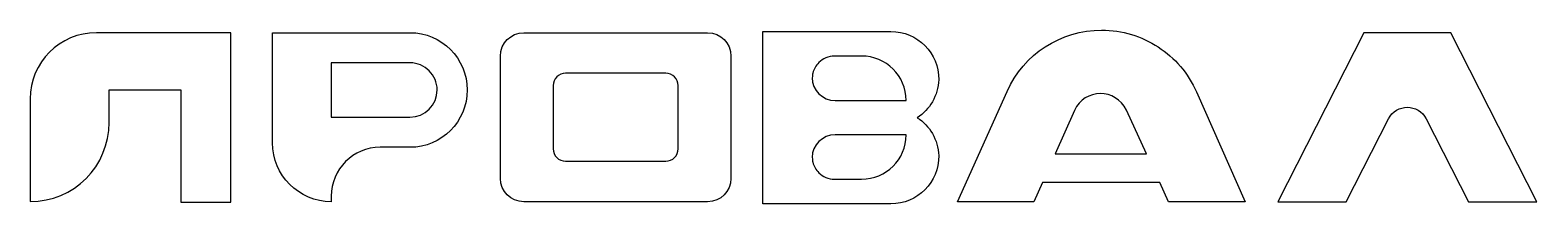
# Model space of a CAD drawing. Extents: x -1936 to 2696, y -477 to 57.
import ezdxf

# ---------------------------------------------------------------- set-up
doc = ezdxf.new("R2010")
doc.units = 0
doc.layers.add('LAYER_1', color=7, linetype='CONTINUOUS')

# ---------------------------------------------------------------- blocks, each defined once
blk = doc.blocks.new('BLOCK_2')
at = {"layer": 'LAYER_1', "color": 250}
for points, knots in [([(838, -261.2), (826.5, -241.3), (810.4, -224.5), (791.2, -212.2), (810.4, -199.7), (826.5, -182.9), (838, -163.1), (849.5, -143.1), (856.5, -120), (857.1, -95.4), (859.5, -13.7), (791.5, 52.8), (709.8, 52.8), (709.8, 52.8), (317.2, 52.8), (317.2, 52.8), (317, 52.8), (316.9, 52.6), (316.9, 52.5), (316.9, 52.5), (316.9, -476.7), (316.9, -476.7), (316.9, -476.8), (317, -477), (317.2, -477), (317.2, -477), (709.8, -477), (709.8, -477), (791.5, -477), (859.5, -410.5), (857.1, -328.9), (856.5, -304.2), (849.5, -281.2), (838, -261.2)], [0, 0, 0, 0, 1, 1, 1, 2, 2, 2, 3, 3, 3, 4, 4, 4, 5, 5, 5, 6, 6, 6, 7, 7, 7, 8, 8, 8, 9, 9, 9, 10, 10, 10, 11, 11, 11, 11]), ([(756.5, -159.4), (756.5, -159.4), (539, -159.4), (539, -159.4), (500.5, -159.4), (467.5, -127.9), (468.4, -89.5), (468.6, -84.5), (469.2, -79.6), (470.4, -74.9), (473.4, -62.6), (479.7, -51.5), (488.4, -42.9), (500.8, -30.5), (517.9, -22.9), (536.7, -22.9), (536.7, -22.9), (620.3, -22.9), (620.3, -22.9), (658, -22.9), (692.1, -38.1), (716.7, -62.8), (741.5, -87.5), (756.7, -121.6), (756.7, -159.2), (756.7, -159.3), (756.6, -159.4), (756.5, -159.4)], [0, 0, 0, 0, 1, 1, 1, 2, 2, 2, 3, 3, 3, 4, 4, 4, 5, 5, 5, 6, 6, 6, 7, 7, 7, 8, 8, 8, 9, 9, 9, 9]), ([(716.7, -361.4), (692.1, -386.1), (658, -401.3), (620.3, -401.3), (620.3, -401.3), (536.7, -401.3), (536.7, -401.3), (517.9, -401.3), (500.8, -393.7), (488.4, -381.3), (479.7, -372.6), (473.4, -361.6), (470.4, -349.2), (469.2, -344.6), (468.6, -339.7), (468.4, -334.7), (467.5, -296.1), (500.5, -264.7), (539, -264.7), (539, -264.7), (756.5, -264.7), (756.5, -264.7), (756.6, -264.7), (756.7, -264.8), (756.7, -265), (756.7, -302.6), (741.5, -336.7), (716.7, -361.4)], [0, 0, 0, 0, 1, 1, 1, 2, 2, 2, 3, 3, 3, 4, 4, 4, 5, 5, 5, 6, 6, 6, 7, 7, 7, 8, 8, 8, 9, 9, 9, 9])]:
    blk.add_open_spline(points, degree=3, knots=knots, dxfattribs=at)

msp = doc.modelspace()

# ---------------------------------------------------------------- linework, layer by layer
at = {"layer": 'LAYER_1', "color": 250}
for points, knots in [([(-1319.3, 49), (-1319.3, 49), (-1319.3, -471.7), (-1319.3, -471.7), (-1319.3, -471.7), (-1472.7, -471.7), (-1472.7, -471.7), (-1472.7, -471.7), (-1472.7, -126.6), (-1472.7, -126.6), (-1472.7, -126.6), (-1693.3, -126.6), (-1693.3, -126.6), (-1693.3, -126.6), (-1693.3, -226.8), (-1693.3, -226.8), (-1693.3, -361.1), (-1802.2, -470), (-1936.5, -470), (-1936.5, -470), (-1936.5, -154.7), (-1936.5, -154.7), (-1936.5, -42.2), (-1845.3, 49), (-1732.8, 49), (-1732.8, 49), (-1319.3, 49), (-1319.3, 49)], [0, 0, 0, 0, 1, 1, 1, 2, 2, 2, 3, 3, 3, 4, 4, 4, 5, 5, 5, 6, 6, 6, 7, 7, 7, 8, 8, 8, 9, 9, 9, 9]), ([(-768.5, 49), (-768.5, 49), (-1191, 49), (-1191, 49), (-1191, 49), (-1191, -289.8), (-1191, -289.8), (-1191, -339.7), (-1170.8, -384.8), (-1138.1, -417.4), (-1105.5, -450.1), (-1060.4, -470.3), (-1010.6, -470.3), (-1010.5, -470.3), (-1010.5, -470.3), (-1010.5, -470.3), (-1010.5, -470.3), (-1010.5, -453.5), (-1010.5, -453.5), (-1010.5, -370.5), (-943.2, -303.2), (-860.2, -303.2), (-860.2, -303.2), (-768.5, -303.2), (-768.5, -303.2), (-671.3, -303.2), (-592.5, -224.3), (-592.5, -127.1), (-592.5, -127.1), (-592.5, -127.1), (-592.5, -127.1), (-592.5, -29.9), (-671.3, 49), (-768.5, 49)], [0, 0, 0, 0, 1, 1, 1, 2, 2, 2, 3, 3, 3, 4, 4, 4, 5, 5, 5, 6, 6, 6, 7, 7, 7, 8, 8, 8, 9, 9, 9, 10, 10, 10, 11, 11, 11, 11]), ([(-490.5, -22.8), (-490.5, -22.8), (-490.5, -398.6), (-490.5, -398.6), (-490.5, -438.2), (-458.4, -470.3), (-418.8, -470.3), (-418.8, -470.3), (146.7, -470.3), (146.7, -470.3), (186.3, -470.3), (218.4, -438.2), (218.4, -398.6), (218.4, -398.6), (218.4, -22.8), (218.4, -22.8), (218.4, 16.8), (186.3, 49), (146.7, 49), (146.7, 49), (-418.8, 49), (-418.8, 49), (-458.4, 49), (-490.5, 16.8), (-490.5, -22.8)], [0, 0, 0, 0, 1, 1, 1, 2, 2, 2, 3, 3, 3, 4, 4, 4, 5, 5, 5, 6, 6, 6, 7, 7, 7, 8, 8, 8, 8]), ([(1649.7, -133), (1624.1, -75.3), (1582.8, -27.8), (1532, 5.1), (1481.3, 38.2), (1421.2, 56.8), (1358.1, 56.8), (1232.6, 56.8), (1118.8, -16.8), (1067.3, -131.3), (1067.3, -131.3), (914.8, -470.3), (914.8, -470.3), (914.8, -470.3), (1150, -470.3), (1150, -470.3), (1150, -470.3), (1176.3, -411.4), (1176.3, -411.4), (1176.3, -411.4), (1536.6, -411.4), (1536.6, -411.4), (1536.6, -411.4), (1563.8, -470.3), (1563.8, -470.3), (1563.8, -470.3), (1799, -470.3), (1799, -470.3), (1799, -470.3), (1649.7, -133), (1649.7, -133)], [0, 0, 0, 0, 1, 1, 1, 2, 2, 2, 3, 3, 3, 4, 4, 4, 5, 5, 5, 6, 6, 6, 7, 7, 7, 8, 8, 8, 9, 9, 9, 10, 10, 10, 10]), ([(2696.4, -470.3), (2696.4, -470.3), (2485.8, -470.3), (2485.8, -470.3), (2485.8, -470.3), (2356.3, -215.9), (2356.3, -215.9), (2332, -168.4), (2264.1, -168.4), (2239.8, -215.9), (2239.8, -215.9), (2110.3, -470.3), (2110.3, -470.3), (2110.3, -470.3), (1899.7, -470.3), (1899.7, -470.3), (1899.7, -470.3), (2164.2, 49), (2164.2, 49), (2164.2, 49), (2431.9, 49), (2431.9, 49), (2431.9, 49), (2696.4, -470.3), (2696.4, -470.3)], [0, 0, 0, 0, 1, 1, 1, 2, 2, 2, 3, 3, 3, 4, 4, 4, 5, 5, 5, 6, 6, 6, 7, 7, 7, 8, 8, 8, 8]), ([(-768.5, -210.7), (-768.5, -210.7), (-1010.5, -210.7), (-1010.5, -210.7), (-1010.5, -210.7), (-1010.5, -43.5), (-1010.5, -43.5), (-1010.5, -43.5), (-768.5, -43.5), (-768.5, -43.5), (-745.4, -43.5), (-724.6, -52.9), (-709.4, -68), (-694.3, -83.2), (-685, -104), (-685, -127.1), (-685, -173.3), (-722.4, -210.7), (-768.5, -210.7)], [0, 0, 0, 0, 1, 1, 1, 2, 2, 2, 3, 3, 3, 4, 4, 4, 5, 5, 5, 6, 6, 6, 6]), ([(17.9, -345.8), (17.9, -345.8), (-290, -345.8), (-290, -345.8), (-311.2, -345.8), (-328.3, -328.7), (-328.3, -307.5), (-328.3, -307.5), (-328.3, -113.8), (-328.3, -113.8), (-328.3, -92.7), (-311.2, -75.6), (-290, -75.6), (-290, -75.6), (17.9, -75.6), (17.9, -75.6), (39, -75.6), (56.1, -92.7), (56.1, -113.8), (56.1, -113.8), (56.1, -307.5), (56.1, -307.5), (56.1, -328.7), (39, -345.8), (17.9, -345.8)], [0, 0, 0, 0, 1, 1, 1, 2, 2, 2, 3, 3, 3, 4, 4, 4, 5, 5, 5, 6, 6, 6, 7, 7, 7, 8, 8, 8, 8]), ([(1215.3, -323.5), (1215.3, -323.5), (1274.6, -190.2), (1274.6, -190.2), (1305.2, -121.5), (1402.5, -120.8), (1434.1, -189.1), (1434.1, -189.1), (1496.1, -323.5), (1496.1, -323.5), (1496.1, -323.5), (1215.3, -323.5), (1215.3, -323.5)], [0, 0, 0, 0, 1, 1, 1, 2, 2, 2, 3, 3, 3, 4, 4, 4, 4])]:
    msp.add_open_spline(points, degree=3, knots=knots, dxfattribs=at)

# ---------------------------------------------------------------- block references
at = {"layer": 'LAYER_1'}
msp.add_blockref('BLOCK_2', (0, 0), dxfattribs=at)

doc.saveas('drawing.dxf')
